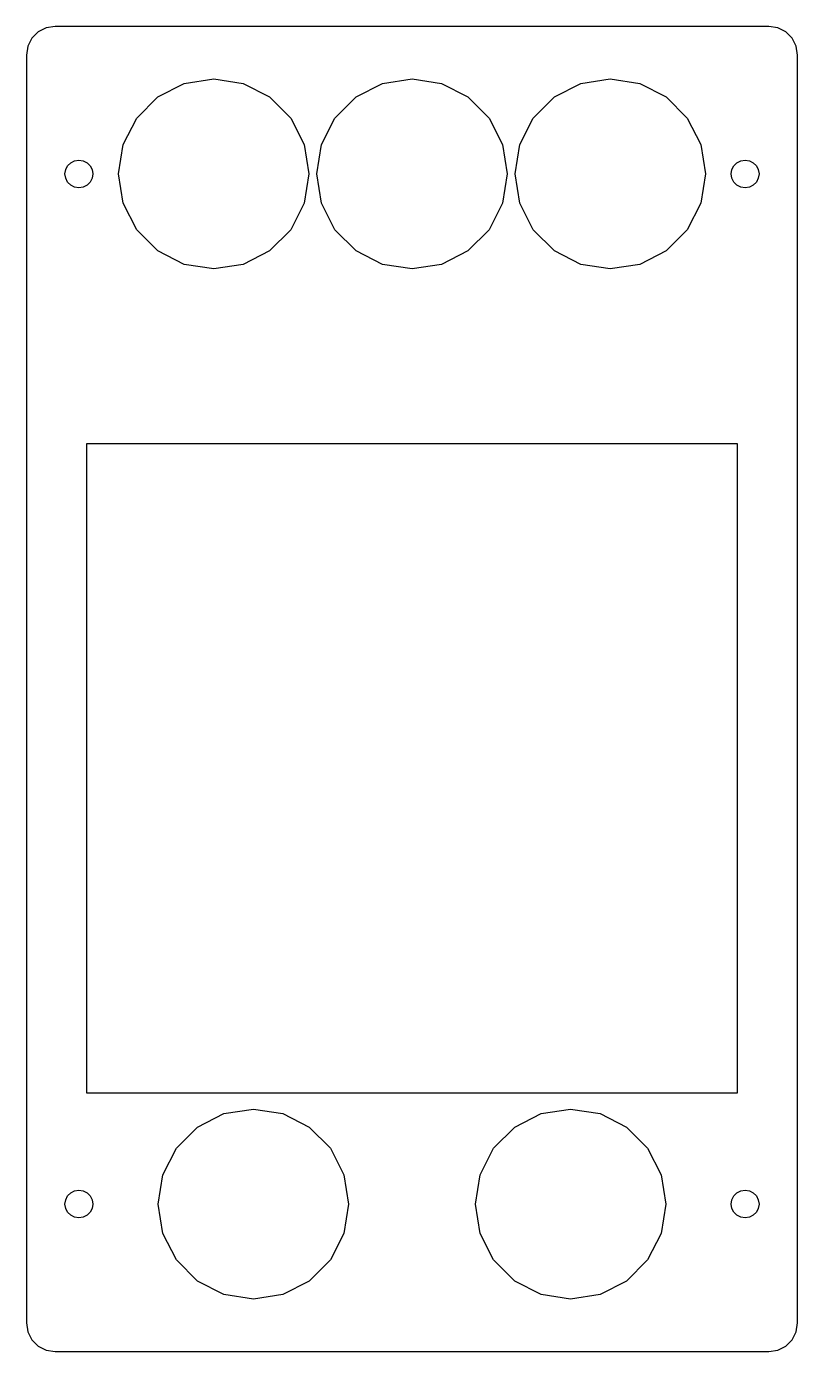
# Model space of a CAD drawing. Header units: metres. Extents: x -49 to 49, y -74 to 94.
import ezdxf

# ---------------------------------------------------------------- set-up
doc = ezdxf.new("R2010")
doc.units = ezdxf.units.M

msp = doc.modelspace()

# ---------------------------------------------------------------- linework, layer by layer
for p, q in [((-47.9125, 92.116), (-48.4238, 91.1125)), ((-47.116, 92.9125), (-47.9125, 92.116)), ((-46.1125, 93.4238), (-47.116, 92.9125)), ((-45, 93.6), (-46.1125, 93.4238)), ((45, 93.6), (-45, 93.6)), ((46.1125, 93.4238), (45, 93.6)), ((47.116, 92.9125), (46.1125, 93.4238)), ((47.9125, 92.116), (47.116, 92.9125)), ((48.4238, 91.1125), (47.9125, 92.116)), ((-48.4238, 91.1125), (-48.6, 90)), ((48.6, 90), (48.4238, 91.1125)), ((-48.6, 90), (-48.6, -70)), ((48.6, -70), (48.6, 90)), ((-28.7082, 86.4127), (-25, 87)), ((-25, 87), (-21.2918, 86.4127)), ((-3.70819, 86.4127), (0, 87)), ((0, 87), (3.70819, 86.4127)), ((21.2918, 86.4127), (25, 87)), ((25, 87), (28.7082, 86.4127)), ((-32.0534, 84.7082), (-28.7082, 86.4127)), ((-21.2918, 86.4127), (-17.9466, 84.7082)), ((-7.05342, 84.7082), (-3.70819, 86.4127)), ((3.70819, 86.4127), (7.05342, 84.7082)), ((17.9466, 84.7082), (21.2918, 86.4127)), ((28.7082, 86.4127), (32.0534, 84.7082)), ((-34.7082, 82.0534), (-32.0534, 84.7082)), ((-17.9466, 84.7082), (-15.2918, 82.0534)), ((-9.70819, 82.0534), (-7.05342, 84.7082)), ((7.05342, 84.7082), (9.70819, 82.0534)), ((15.2918, 82.0534), (17.9466, 84.7082)), ((32.0534, 84.7082), (34.7082, 82.0534)), ((-36.4127, 78.7082), (-34.7082, 82.0534)), ((-15.2918, 82.0534), (-13.5873, 78.7082)), ((-11.4127, 78.7082), (-9.70819, 82.0534)), ((9.70819, 82.0534), (11.4127, 78.7082)), ((13.5873, 78.7082), (15.2918, 82.0534)), ((34.7082, 82.0534), (36.4127, 78.7082)), ((-37, 75), (-36.4127, 78.7082)), ((-13.5873, 78.7082), (-13, 75)), ((-12, 75), (-11.4127, 78.7082)), ((11.4127, 78.7082), (12, 75)), ((13, 75), (13.5873, 78.7082)), ((36.4127, 78.7082), (37, 75)), ((-43.75, 75), (-43.6643, 75.5408)), ((-43.6643, 75.5408), (-43.4158, 76.0286)), ((-43.4158, 76.0286), (-43.0286, 76.4158)), ((-43.0286, 76.4158), (-42.5408, 76.6643)), ((-42.5408, 76.6643), (-42, 76.75)), ((-42, 76.75), (-41.4592, 76.6643)), ((-41.4592, 76.6643), (-40.9714, 76.4158)), ((-40.9714, 76.4158), (-40.5842, 76.0286)), ((-40.5842, 76.0286), (-40.3356, 75.5408)), ((-40.3356, 75.5408), (-40.25, 75)), ((40.25, 75), (40.3356, 75.5408)), ((40.3356, 75.5408), (40.5842, 76.0286)), ((40.5842, 76.0286), (40.9714, 76.4158)), ((40.9714, 76.4158), (41.4592, 76.6643)), ((41.4592, 76.6643), (42, 76.75)), ((42, 76.75), (42.5408, 76.6643)), ((42.5408, 76.6643), (43.0286, 76.4158)), ((43.0286, 76.4158), (43.4158, 76.0286)), ((43.4158, 76.0286), (43.6643, 75.5408)), ((43.6643, 75.5408), (43.75, 75)), ((-43.6643, 74.4592), (-43.75, 75)), ((-43.4158, 73.9714), (-43.6643, 74.4592)), ((-43.0286, 73.5842), (-43.4158, 73.9714)), ((-42.5408, 73.3356), (-43.0286, 73.5842)), ((-40.9714, 73.5842), (-41.4592, 73.3356)), ((-40.5842, 73.9714), (-40.9714, 73.5842)), ((-40.3356, 74.4592), (-40.5842, 73.9714)), ((-40.25, 75), (-40.3356, 74.4592)), ((-36.4127, 71.2918), (-37, 75)), ((-13, 75), (-13.5873, 71.2918)), ((-11.4127, 71.2918), (-12, 75)), ((12, 75), (11.4127, 71.2918)), ((13.5873, 71.2918), (13, 75)), ((37, 75), (36.4127, 71.2918)), ((40.3356, 74.4592), (40.25, 75)), ((40.5842, 73.9714), (40.3356, 74.4592)), ((40.9714, 73.5842), (40.5842, 73.9714)), ((41.4592, 73.3356), (40.9714, 73.5842)), ((43.0286, 73.5842), (42.5408, 73.3356)), ((43.4158, 73.9714), (43.0286, 73.5842)), ((43.6643, 74.4592), (43.4158, 73.9714)), ((43.75, 75), (43.6643, 74.4592)), ((-42, 73.25), (-42.5408, 73.3356)), ((-41.4592, 73.3356), (-42, 73.25)), ((42, 73.25), (41.4592, 73.3356)), ((42.5408, 73.3356), (42, 73.25)), ((-34.7082, 67.9466), (-36.4127, 71.2918)), ((-13.5873, 71.2918), (-15.2918, 67.9466)), ((-9.70819, 67.9466), (-11.4127, 71.2918)), ((11.4127, 71.2918), (9.70819, 67.9466)), ((15.2918, 67.9466), (13.5873, 71.2918)), ((36.4127, 71.2918), (34.7082, 67.9466)), ((-32.0534, 65.2918), (-34.7082, 67.9466)), ((-15.2918, 67.9466), (-17.9466, 65.2918)), ((-7.05342, 65.2918), (-9.70819, 67.9466)), ((9.70819, 67.9466), (7.05342, 65.2918)), ((17.9466, 65.2918), (15.2918, 67.9466)), ((34.7082, 67.9466), (32.0534, 65.2918)), ((-28.7082, 63.5873), (-32.0534, 65.2918)), ((-17.9466, 65.2918), (-21.2918, 63.5873)), ((-3.70819, 63.5873), (-7.05342, 65.2918)), ((7.05342, 65.2918), (3.70819, 63.5873)), ((21.2918, 63.5873), (17.9466, 65.2918)), ((32.0534, 65.2918), (28.7082, 63.5873)), ((-25, 63), (-28.7082, 63.5873)), ((-21.2918, 63.5873), (-25, 63)), ((0, 63), (-3.70819, 63.5873)), ((3.70819, 63.5873), (0, 63)), ((25, 63), (21.2918, 63.5873)), ((28.7082, 63.5873), (25, 63)), ((-41, -41), (-41, 41)), ((-41, 41), (41, 41)), ((41, 41), (41, -41)), ((41, -41), (-41, -41)), ((-23.7082, -43.5873), (-20, -43)), ((-20, -43), (-16.2918, -43.5873)), ((16.2918, -43.5873), (20, -43)), ((20, -43), (23.7082, -43.5873)), ((-27.0534, -45.2918), (-23.7082, -43.5873)), ((-16.2918, -43.5873), (-12.9466, -45.2918)), ((12.9466, -45.2918), (16.2918, -43.5873)), ((23.7082, -43.5873), (27.0534, -45.2918)), ((-29.7082, -47.9466), (-27.0534, -45.2918)), ((-12.9466, -45.2918), (-10.2918, -47.9466)), ((10.2918, -47.9466), (12.9466, -45.2918)), ((27.0534, -45.2918), (29.7082, -47.9466)), ((-31.4127, -51.2918), (-29.7082, -47.9466)), ((-10.2918, -47.9466), (-8.58731, -51.2918)), ((8.58731, -51.2918), (10.2918, -47.9466)), ((29.7082, -47.9466), (31.4127, -51.2918)), ((-32, -55), (-31.4127, -51.2918)), ((-8.58731, -51.2918), (-8, -55)), ((8, -55), (8.58731, -51.2918)), ((31.4127, -51.2918), (32, -55)), ((-43.0286, -53.5842), (-42.5408, -53.3356)), ((-42.5408, -53.3356), (-42, -53.25)), ((-42, -53.25), (-41.4592, -53.3356)), ((-41.4592, -53.3356), (-40.9714, -53.5842)), ((40.9714, -53.5842), (41.4592, -53.3356)), ((41.4592, -53.3356), (42, -53.25)), ((42, -53.25), (42.5408, -53.3356)), ((42.5408, -53.3356), (43.0286, -53.5842)), ((-43.75, -55), (-43.6643, -54.4592)), ((-43.6643, -55.5408), (-43.75, -55)), ((-43.6643, -54.4592), (-43.4158, -53.9714)), ((-43.4158, -53.9714), (-43.0286, -53.5842)), ((-40.9714, -53.5842), (-40.5842, -53.9714)), ((-40.5842, -53.9714), (-40.3356, -54.4592)), ((-40.3356, -54.4592), (-40.25, -55)), ((-40.25, -55), (-40.3356, -55.5408)), ((-31.4127, -58.7082), (-32, -55)), ((-8, -55), (-8.58731, -58.7082)), ((8.58731, -58.7082), (8, -55)), ((32, -55), (31.4127, -58.7082)), ((40.25, -55), (40.3356, -54.4592)), ((40.3356, -55.5408), (40.25, -55)), ((40.3356, -54.4592), (40.5842, -53.9714)), ((40.5842, -53.9714), (40.9714, -53.5842)), ((43.0286, -53.5842), (43.4158, -53.9714)), ((43.4158, -53.9714), (43.6643, -54.4592)), ((43.6643, -54.4592), (43.75, -55)), ((43.75, -55), (43.6643, -55.5408)), ((-43.4158, -56.0286), (-43.6643, -55.5408)), ((-43.0286, -56.4158), (-43.4158, -56.0286)), ((-42.5408, -56.6643), (-43.0286, -56.4158)), ((-42, -56.75), (-42.5408, -56.6643)), ((-41.4592, -56.6643), (-42, -56.75)), ((-40.9714, -56.4158), (-41.4592, -56.6643)), ((-40.5842, -56.0286), (-40.9714, -56.4158)), ((-40.3356, -55.5408), (-40.5842, -56.0286)), ((40.5842, -56.0286), (40.3356, -55.5408)), ((40.9714, -56.4158), (40.5842, -56.0286)), ((41.4592, -56.6643), (40.9714, -56.4158)), ((42, -56.75), (41.4592, -56.6643)), ((42.5408, -56.6643), (42, -56.75)), ((43.0286, -56.4158), (42.5408, -56.6643)), ((43.4158, -56.0286), (43.0286, -56.4158)), ((43.6643, -55.5408), (43.4158, -56.0286)), ((-29.7082, -62.0534), (-31.4127, -58.7082)), ((-8.58731, -58.7082), (-10.2918, -62.0534)), ((10.2918, -62.0534), (8.58731, -58.7082)), ((31.4127, -58.7082), (29.7082, -62.0534)), ((-27.0534, -64.7082), (-29.7082, -62.0534)), ((-10.2918, -62.0534), (-12.9466, -64.7082)), ((12.9466, -64.7082), (10.2918, -62.0534)), ((29.7082, -62.0534), (27.0534, -64.7082)), ((-23.7082, -66.4127), (-27.0534, -64.7082)), ((-12.9466, -64.7082), (-16.2918, -66.4127)), ((16.2918, -66.4127), (12.9466, -64.7082)), ((27.0534, -64.7082), (23.7082, -66.4127)), ((-20, -67), (-23.7082, -66.4127)), ((-16.2918, -66.4127), (-20, -67)), ((20, -67), (16.2918, -66.4127)), ((23.7082, -66.4127), (20, -67)), ((-48.6, -70), (-48.4238, -71.1125)), ((48.4238, -71.1125), (48.6, -70)), ((-48.4238, -71.1125), (-47.9125, -72.116)), ((47.9125, -72.116), (48.4238, -71.1125)), ((-47.9125, -72.116), (-47.116, -72.9125)), ((-47.116, -72.9125), (-46.1125, -73.4238)), ((-46.1125, -73.4238), (-45, -73.6)), ((45, -73.6), (46.1125, -73.4238)), ((46.1125, -73.4238), (47.116, -72.9125)), ((47.116, -72.9125), (47.9125, -72.116)), ((-45, -73.6), (45, -73.6))]:
    msp.add_line(p, q)

doc.saveas('drawing.dxf')
